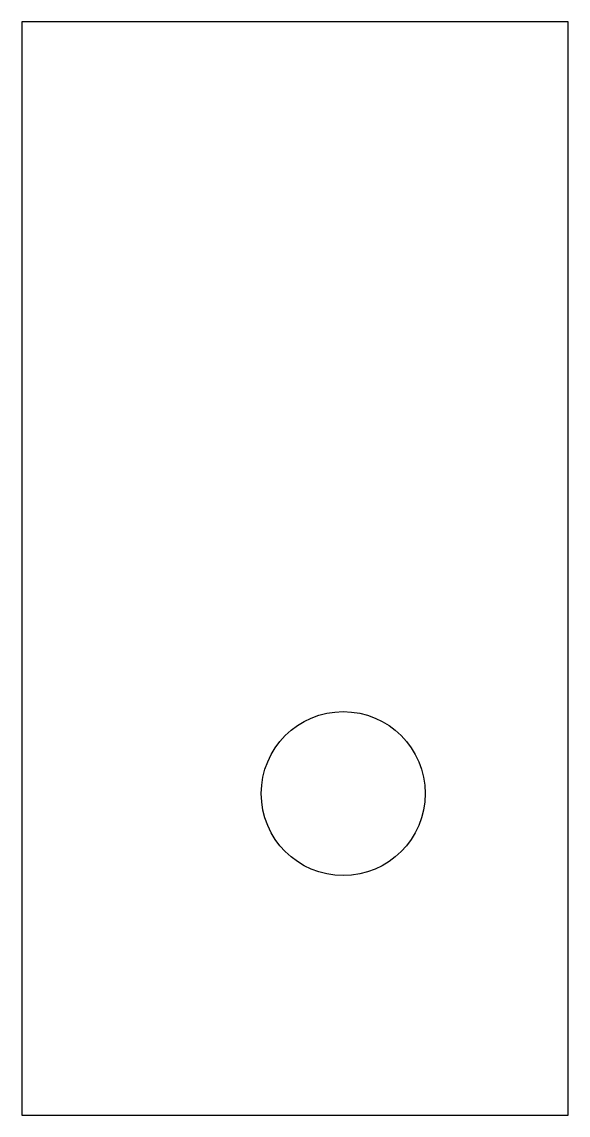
# Model space of a CAD drawing. Header units: millimetres. Extents: x -31.5 to -14.5, y -34 to 0.
import ezdxf

# ---------------------------------------------------------------- set-up
doc = ezdxf.new("R2010")
doc.units = ezdxf.units.MM
doc.layers.get('0').update_dxf_attribs({"linetype": 'CONTINUOUS'})

msp = doc.modelspace()

# ---------------------------------------------------------------- linework, layer by layer
msp.add_lwpolyline([(-31.5, -34), (-14.5, -34), (-14.5, 0), (-31.5, 0)], close=True)
msp.add_circle((-21.5, -24), 2.55)

doc.saveas('drawing.dxf')
